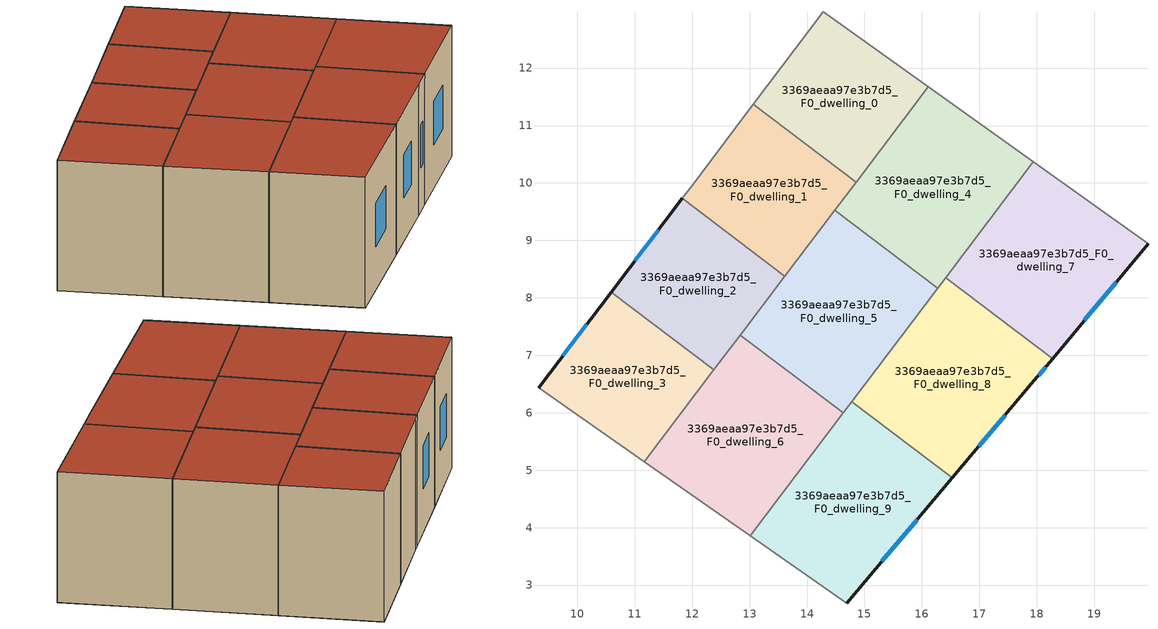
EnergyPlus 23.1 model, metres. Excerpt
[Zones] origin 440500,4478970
3369aeaa97e3b7d5_F0_dwelling_0
 floor ground (EU_floor_Construction): 14.85,10.01 16.11,11.67 14.28,12.98 13.07,11.37 z0
 wall to 3369aeaa97e3b7d5_F0_dwelling_1 (EU_wall_Construction): 14.85,10.01 13.07,11.37 z0:3
 wall adiabatic (EU_wall_Construction): 13.07,11.37 14.28,12.98 16.11,11.67 z0:3
 wall to 3369aeaa97e3b7d5_F0_dwelling_4 (EU_wall_Construction): 16.11,11.67 14.85,10.01 z0:3
 roof outside (EU_roof_Construction): 16.11,11.67 14.85,10.01 13.07,11.37 14.28,12.98 z3
3369aeaa97e3b7d5_F0_dwelling_1
 floor ground (EU_floor_Construction): 13.62,8.38 14.85,10.01 13.07,11.37 11.98,9.93 11.83,9.73 z0
 wall to 3369aeaa97e3b7d5_F0_dwelling_2 (EU_wall_Construction): 13.62,8.38 11.83,9.73 z0:3
 wall adiabatic (EU_wall_Construction): 11.83,9.73 11.98,9.93 13.07,11.37 z0:3
 wall to 3369aeaa97e3b7d5_F0_dwelling_5 (EU_wall_Construction): 14.48,9.52 13.62,8.38 z0:3
 wall to 3369aeaa97e3b7d5_F0_dwelling_4 (EU_wall_Construction): 14.85,10.02 14.48,9.53 z0:3
 roof outside (EU_roof_Construction): 14.85,10.01 13.62,8.38 11.83,9.73 11.98,9.93 13.07,11.37 z3
3369aeaa97e3b7d5_F0_dwelling_2
 floor ground (EU_floor_Construction): 12.38,6.75 13.62,8.38 11.83,9.73 10.59,8.1 z0
 wall outside (EU_wall_Construction): 10.59,8.1 11.83,9.73 z0:3
 wall to 3369aeaa97e3b7d5_F0_dwelling_3 (EU_wall_Construction): 12.38,6.75 10.59,8.1 z0:3
 wall to 3369aeaa97e3b7d5_F0_dwelling_6 (EU_wall_Construction): 12.84,7.35 12.38,6.75 z0:3
 wall to 3369aeaa97e3b7d5_F0_dwelling_5 (EU_wall_Construction): 13.62,8.38 12.84,7.35 z0:3
 window (EU_Window_Construction): 11,8.65 11.42,9.19 z1:2
 roof outside (EU_roof_Construction): 13.62,8.38 12.38,6.75 10.59,8.1 11.83,9.73 z3
3369aeaa97e3b7d5_F0_dwelling_3
 floor ground (EU_floor_Construction): 11.17,5.15 12.38,6.75 10.59,8.1 9.33,6.44 z0
 wall outside (EU_wall_Construction): 9.33,6.44 10.59,8.1 z0:3
 wall adiabatic (EU_wall_Construction): 11.17,5.15 9.33,6.44 z0:3
 wall to 3369aeaa97e3b7d5_F0_dwelling_6 (EU_wall_Construction): 12.38,6.75 11.17,5.15 z0:3
 window (EU_Window_Construction): 9.75,6.99 10.17,7.54 z1:2
 roof outside (EU_roof_Construction): 12.38,6.75 11.17,5.15 9.33,6.44 10.59,8.1 z3
3369aeaa97e3b7d5_F0_dwelling_4
 floor ground (EU_floor_Construction): 16.28,8.17 17.94,10.37 16.11,11.67 14.48,9.53 z0
 wall to 3369aeaa97e3b7d5_F0_dwelling_5 (EU_wall_Construction): 16.28,8.17 14.48,9.53 z0:3
 wall adiabatic (EU_wall_Construction): 16.11,11.67 17.94,10.37 z0:3
 wall to 3369aeaa97e3b7d5_F0_dwelling_7 (EU_wall_Construction): 17.94,10.37 16.41,8.35 z0:3
 wall to 3369aeaa97e3b7d5_F0_dwelling_8 (EU_wall_Construction): 16.41,8.35 16.28,8.17 z0:3
 roof outside (EU_roof_Construction): 17.94,10.37 16.28,8.17 14.48,9.53 16.11,11.67 z3
3369aeaa97e3b7d5_F0_dwelling_5
 floor ground (EU_floor_Construction): 14.63,6 16.28,8.17 14.48,9.53 12.84,7.35 z0
 wall to 3369aeaa97e3b7d5_F0_dwelling_6 (EU_wall_Construction): 14.63,6 12.84,7.35 z0:3
 wall to 3369aeaa97e3b7d5_F0_dwelling_8 (EU_wall_Construction): 16.28,8.17 14.78,6.19 z0:3
 wall to 3369aeaa97e3b7d5_F0_dwelling_9 (EU_wall_Construction): 14.78,6.19 14.63,6 z0:3
 roof outside (EU_roof_Construction): 16.28,8.17 14.63,6 12.84,7.35 14.48,9.53 z3
3369aeaa97e3b7d5_F0_dwelling_6
 floor ground (EU_floor_Construction): 13.01,3.86 14.63,6 12.84,7.35 11.17,5.15 z0
 wall adiabatic (EU_wall_Construction): 13.01,3.86 11.17,5.15 z0:3
 wall to 3369aeaa97e3b7d5_F0_dwelling_9 (EU_wall_Construction): 14.63,6 13.01,3.86 z0:3
 roof outside (EU_roof_Construction): 14.63,6 13.01,3.86 11.17,5.15 12.84,7.35 z3
3369aeaa97e3b7d5_F0_dwelling_7
 floor ground (EU_floor_Construction): 18.28,6.94 19.94,8.94 17.94,10.37 16.41,8.35 z0
 wall outside (EU_wall_Construction): 19.94,8.94 18.28,6.94 z0:3
 wall to 3369aeaa97e3b7d5_F0_dwelling_8 (EU_wall_Construction): 18.28,6.94 16.41,8.35 z0:3
 wall adiabatic (EU_wall_Construction): 17.94,10.37 19.94,8.94 z0:3
 window (EU_Window_Construction): 19.38,8.27 18.83,7.61 z1:2
 roof outside (EU_roof_Construction): 19.94,8.94 18.28,6.94 16.41,8.35 17.94,10.37 z3
3369aeaa97e3b7d5_F0_dwelling_8
 floor ground (EU_floor_Construction): 17.91,6.5 18.28,6.94 16.41,8.35 14.78,6.19 16.53,4.87 z0
 wall outside (EU_wall_Construction): 18.28,6.94 17.91,6.5 16.53,4.87 z0:3
 wall to 3369aeaa97e3b7d5_F0_dwelling_9 (EU_wall_Construction): 16.53,4.87 14.78,6.19 z0:3
 window (EU_Window_Construction): 17.45,5.96 16.99,5.41 / 18.15,6.79 18.03,6.65 z1:2
 roof outside (EU_roof_Construction): 18.28,6.94 17.91,6.5 16.53,4.87 14.78,6.19 16.41,8.35 z3
3369aeaa97e3b7d5_F0_dwelling_9
 floor ground (EU_floor_Construction): 14.69,2.68 16.53,4.87 14.78,6.19 13.01,3.86 z0
 wall outside (EU_wall_Construction): 16.53,4.87 14.69,2.68 z0:3
 wall adiabatic (EU_wall_Construction): 14.69,2.68 13.01,3.86 z0:3
 window (EU_Window_Construction): 15.92,4.14 15.31,3.42 z1:2
 roof outside (EU_roof_Construction): 16.53,4.87 14.69,2.68 13.01,3.86 14.78,6.19 z3
[Building]
EU S2 Campaign: North Axis=0; Terrain=City; Solar Distribution=FullExterior
[Site:Location]
Madrid: Latitude=40.5; Longitude=-3.5; Time Zone=1; Elevation=609
[SizingPeriod:WeatherFileDays]
AnnualSizingPeriod: Begin Month=1; Begin Day of Month=1; End Month=12; End Day of Month=31; Day of Week for Start Day=Monday; Use Weather File Daylight Saving Period=No; Use Weather File Rain and Snow Indicators=No
[MATERIAL]
EU_InternalMass_Material: Roughness=MediumRough; Thickness=0.1; Conductivity=1; Density=1800; Specific Heat=900; Thermal Absorptance=0.9; Solar Absorptance=0.7; Visible Absorptance=0.7
[MATERIAL:NOMASS] Roughness=MediumRough; Thermal Absorptance=0.9; Solar Absorptance=0.7; Visible Absorptance=0.7
Name | Thermal Resistance
EU_wall_NoMass | 0.459673
EU_roof_NoMass | 0.495815
EU_floor_NoMass | 0.788942
[WINDOWMATERIAL:SIMPLEGLAZINGSYSTEM]
EU_Window_SimpleGlazing: UFactor=4.26103; Solar Heat Gain Coefficient=0.85; Visible Transmittance=0.85
[CONSTRUCTION]
EU_wall_Construction: EU_wall_NoMass
EU_roof_Construction: EU_roof_NoMass
EU_floor_Construction: EU_floor_NoMass
EU_InternalMass_Construction: EU_InternalMass_Material
EU_Window_Construction: EU_Window_SimpleGlazing
[ZONE] Type=1; Multiplier=1; Ceiling Height=autocalculate; Floor Area=autocalculate; Part of Total Floor Area=Yes
Name | Volume
3369aeaa97e3b7d5_F0_dwelling_0 | 13.7908
3369aeaa97e3b7d5_F0_dwelling_1 | 13.7838
3369aeaa97e3b7d5_F0_dwelling_2 | 13.7886
3369aeaa97e3b7d5_F0_dwelling_3 | 13.7922
3369aeaa97e3b7d5_F0_dwelling_4 | 18.3871
3369aeaa97e3b7d5_F0_dwelling_5 | 18.3809
3369aeaa97e3b7d5_F0_dwelling_6 | 18.3779
3369aeaa97e3b7d5_F0_dwelling_7 | 18.3798
3369aeaa97e3b7d5_F0_dwelling_8 | 18.3882
3369aeaa97e3b7d5_F0_dwelling_9 | 18.3827
[INTERNALMASS] Construction=EU_InternalMass_Construction
Name | Zone or ZoneList | Surface Area
3369aeaa97e3b7d5_F0_dwelling_0_EU_InternalMass | 3369aeaa97e3b7d5_F0_dwelling_0 | 4.59697
3369aeaa97e3b7d5_F0_dwelling_1_EU_InternalMass | 3369aeaa97e3b7d5_F0_dwelling_1 | 4.59473
3369aeaa97e3b7d5_F0_dwelling_2_EU_InternalMass | 3369aeaa97e3b7d5_F0_dwelling_2 | 4.59619
3369aeaa97e3b7d5_F0_dwelling_3_EU_InternalMass | 3369aeaa97e3b7d5_F0_dwelling_3 | 4.59734
3369aeaa97e3b7d5_F0_dwelling_4_EU_InternalMass | 3369aeaa97e3b7d5_F0_dwelling_4 | 6.12895
3369aeaa97e3b7d5_F0_dwelling_5_EU_InternalMass | 3369aeaa97e3b7d5_F0_dwelling_5 | 6.12707
3369aeaa97e3b7d5_F0_dwelling_6_EU_InternalMass | 3369aeaa97e3b7d5_F0_dwelling_6 | 6.12588
3369aeaa97e3b7d5_F0_dwelling_7_EU_InternalMass | 3369aeaa97e3b7d5_F0_dwelling_7 | 6.12669
3369aeaa97e3b7d5_F0_dwelling_8_EU_InternalMass | 3369aeaa97e3b7d5_F0_dwelling_8 | 6.12938
3369aeaa97e3b7d5_F0_dwelling_9_EU_InternalMass | 3369aeaa97e3b7d5_F0_dwelling_9 | 6.12758
[OTHEREQUIPMENT] Fuel Type=Electricity; Design Level Calculation Method=Watts/Area; Power per Zone Floor Area=1; Fraction Latent=0; Fraction Radiant=0; Fraction Lost=0; Carbon Dioxide Generation Rate=0; EndUse Subcategory=EU_Step8_InternalGains
Name | Zone or ZoneList or Space or SpaceList | Schedule
EU_Step8_InternalGain_3369aeaa97e3b7d5_F0_dwelling_0_f000 | 3369aeaa97e3b7d5_F0_dwelling_0 | EU_Step8_GainSchedule_3369aeaa97e3b7d5_F0_dwelling_0_f000
EU_Step8_InternalGain_3369aeaa97e3b7d5_F0_dwelling_1_f000 | 3369aeaa97e3b7d5_F0_dwelling_1 | EU_Step8_GainSchedule_3369aeaa97e3b7d5_F0_dwelling_1_f000
EU_Step8_InternalGain_3369aeaa97e3b7d5_F0_dwelling_2_f000 | 3369aeaa97e3b7d5_F0_dwelling_2 | EU_Step8_GainSchedule_3369aeaa97e3b7d5_F0_dwelling_2_f000
EU_Step8_InternalGain_3369aeaa97e3b7d5_F0_dwelling_3_f000 | 3369aeaa97e3b7d5_F0_dwelling_3 | EU_Step8_GainSchedule_3369aeaa97e3b7d5_F0_dwelling_3_f000
EU_Step8_InternalGain_3369aeaa97e3b7d5_F0_dwelling_4_f000 | 3369aeaa97e3b7d5_F0_dwelling_4 | EU_Step8_GainSchedule_3369aeaa97e3b7d5_F0_dwelling_4_f000
EU_Step8_InternalGain_3369aeaa97e3b7d5_F0_dwelling_5_f000 | 3369aeaa97e3b7d5_F0_dwelling_5 | EU_Step8_GainSchedule_3369aeaa97e3b7d5_F0_dwelling_5_f000
EU_Step8_InternalGain_3369aeaa97e3b7d5_F0_dwelling_6_f000 | 3369aeaa97e3b7d5_F0_dwelling_6 | EU_Step8_GainSchedule_3369aeaa97e3b7d5_F0_dwelling_6_f000
EU_Step8_InternalGain_3369aeaa97e3b7d5_F0_dwelling_7_f000 | 3369aeaa97e3b7d5_F0_dwelling_7 | EU_Step8_GainSchedule_3369aeaa97e3b7d5_F0_dwelling_7_f000
EU_Step8_InternalGain_3369aeaa97e3b7d5_F0_dwelling_8_f000 | 3369aeaa97e3b7d5_F0_dwelling_8 | EU_Step8_GainSchedule_3369aeaa97e3b7d5_F0_dwelling_8_f000
EU_Step8_InternalGain_3369aeaa97e3b7d5_F0_dwelling_9_f000 | 3369aeaa97e3b7d5_F0_dwelling_9 | EU_Step8_GainSchedule_3369aeaa97e3b7d5_F0_dwelling_9_f000
[ZONEVENTILATION:DESIGNFLOWRATE] Schedule=EU_AlwaysOn; Design Flow Rate Calculation Method=AirChanges/Hour; Air Changes per Hour=0.719161; Ventilation Type=Natural; Fan Pressure Rise=0; Fan Total Efficiency=1; Constant Term Coefficient=1; Temperature Term Coefficient=0; Velocity Term Coefficient=0; Velocity Squared Term Coefficient=0; Minimum Indoor Temperature=-100; Maximum Indoor Temperature=100; Delta Temperature=-100; Minimum Outdoor Temperature=-100; Maximum Outdoor Temperature=100; Maximum Wind Speed=40
Name | Zone or ZoneList or Space or SpaceList
EU_ConstantAir_3369aeaa97e3b7d5_F0_dwelling_0 | 3369aeaa97e3b7d5_F0_dwelling_0
EU_ConstantAir_3369aeaa97e3b7d5_F0_dwelling_1 | 3369aeaa97e3b7d5_F0_dwelling_1
EU_ConstantAir_3369aeaa97e3b7d5_F0_dwelling_2 | 3369aeaa97e3b7d5_F0_dwelling_2
EU_ConstantAir_3369aeaa97e3b7d5_F0_dwelling_3 | 3369aeaa97e3b7d5_F0_dwelling_3
EU_ConstantAir_3369aeaa97e3b7d5_F0_dwelling_4 | 3369aeaa97e3b7d5_F0_dwelling_4
EU_ConstantAir_3369aeaa97e3b7d5_F0_dwelling_5 | 3369aeaa97e3b7d5_F0_dwelling_5
EU_ConstantAir_3369aeaa97e3b7d5_F0_dwelling_6 | 3369aeaa97e3b7d5_F0_dwelling_6
EU_ConstantAir_3369aeaa97e3b7d5_F0_dwelling_7 | 3369aeaa97e3b7d5_F0_dwelling_7
EU_ConstantAir_3369aeaa97e3b7d5_F0_dwelling_8 | 3369aeaa97e3b7d5_F0_dwelling_8
EU_ConstantAir_3369aeaa97e3b7d5_F0_dwelling_9 | 3369aeaa97e3b7d5_F0_dwelling_9
[HVACTEMPLATE:THERMOSTAT] Constant Heating Setpoint=20; Constant Cooling Setpoint=50
EU_HeatOnly_3369aeaa97e3b7d5_F0_dwelling_0; EU_HeatOnly_3369aeaa97e3b7d5_F0_dwelling_1; EU_HeatOnly_3369aeaa97e3b7d5_F0_dwelling_2; EU_HeatOnly_3369aeaa97e3b7d5_F0_dwelling_3; EU_HeatOnly_3369aeaa97e3b7d5_F0_dwelling_4; EU_HeatOnly_3369aeaa97e3b7d5_F0_dwelling_5; EU_HeatOnly_3369aeaa97e3b7d5_F0_dwelling_6; EU_HeatOnly_3369aeaa97e3b7d5_F0_dwelling_7; EU_HeatOnly_3369aeaa97e3b7d5_F0_dwelling_8; EU_HeatOnly_3369aeaa97e3b7d5_F0_dwelling_9
[HVACTEMPLATE:ZONE:IDEALLOADSAIRSYSTEM] System Availability Schedule=EU_AlwaysOn; Maximum Heating Supply Air Temperature=50; Minimum Cooling Supply Air Temperature=13; Maximum Heating Supply Air Humidity Ratio=0.0156; Minimum Cooling Supply Air Humidity Ratio=0.0077; Heating Limit=NoLimit; Cooling Limit=NoLimit; Heating Availability Schedule=EU_AlwaysOn; Cooling Availability Schedule=EU_CoolingOff; Dehumidification Control Type=ConstantSensibleHeatRatio; Cooling Sensible Heat Ratio=0.7; Dehumidification Setpoint=60; Humidification Control Type=None; Humidification Setpoint=30; Outdoor Air Method=None; Outdoor Air Flow Rate per Person=0.00944; Outdoor Air Flow Rate per Zone Floor Area=0; Outdoor Air Flow Rate per Zone=0; Demand Controlled Ventilation Type=None; Outdoor Air Economizer Type=NoEconomizer; Heat Recovery Type=None; Sensible Heat Recovery Effectiveness=0.7; Latent Heat Recovery Effectiveness=0.65
Name | Template Thermostat
3369aeaa97e3b7d5_F0_dwelling_0 | EU_HeatOnly_3369aeaa97e3b7d5_F0_dwelling_0
3369aeaa97e3b7d5_F0_dwelling_1 | EU_HeatOnly_3369aeaa97e3b7d5_F0_dwelling_1
3369aeaa97e3b7d5_F0_dwelling_2 | EU_HeatOnly_3369aeaa97e3b7d5_F0_dwelling_2
3369aeaa97e3b7d5_F0_dwelling_3 | EU_HeatOnly_3369aeaa97e3b7d5_F0_dwelling_3
3369aeaa97e3b7d5_F0_dwelling_4 | EU_HeatOnly_3369aeaa97e3b7d5_F0_dwelling_4
3369aeaa97e3b7d5_F0_dwelling_5 | EU_HeatOnly_3369aeaa97e3b7d5_F0_dwelling_5
3369aeaa97e3b7d5_F0_dwelling_6 | EU_HeatOnly_3369aeaa97e3b7d5_F0_dwelling_6
3369aeaa97e3b7d5_F0_dwelling_7 | EU_HeatOnly_3369aeaa97e3b7d5_F0_dwelling_7
3369aeaa97e3b7d5_F0_dwelling_8 | EU_HeatOnly_3369aeaa97e3b7d5_F0_dwelling_8
3369aeaa97e3b7d5_F0_dwelling_9 | EU_HeatOnly_3369aeaa97e3b7d5_F0_dwelling_9
[SIZING:ZONE] Zone Cooling Design Supply Air Temperature Input Method=SupplyAirTemperature; Zone Cooling Design Supply Air Temperature=13; Zone Heating Design Supply Air Temperature Input Method=SupplyAirTemperature; Zone Heating Design Supply Air Temperature=50; Zone Cooling Design Supply Air Humidity Ratio=0.008; Zone Heating Design Supply Air Humidity Ratio=0.008; Cooling Design Air Flow Method=DesignDay; Cooling Design Air Flow Rate=0; Cooling Minimum Air Flow per Zone Floor Area=0.000762; Cooling Minimum Air Flow=0; Cooling Minimum Air Flow Fraction=0.2; Heating Design Air Flow Method=DesignDay; Heating Design Air Flow Rate=0; Heating Maximum Air Flow per Zone Floor Area=0.002032; Heating Maximum Air Flow=0.141576; Heating Maximum Air Flow Fraction=0.3; Account for Dedicated Outdoor Air System=No; Dedicated Outdoor Air System Control Strategy=NeutralSupplyAir; Dedicated Outdoor Air Low Setpoint Temperature for Design=autosize; Dedicated Outdoor Air High Setpoint Temperature for Design=autosize; Zone Load Sizing Method=Sensible Load Only No Latent Load; Zone Latent Cooling Design Supply Air Humidity Ratio Input Method=HumidityRatioDifference; Zone Cooling Design Supply Air Humidity Ratio Difference=0.005; Zone Latent Heating Design Supply Air Humidity Ratio Input Method=HumidityRatioDifference; Zone Humidification Design Supply Air Humidity Ratio Difference=0.005
3369aeaa97e3b7d5_F0_dwelling_0; 3369aeaa97e3b7d5_F0_dwelling_1; 3369aeaa97e3b7d5_F0_dwelling_2; 3369aeaa97e3b7d5_F0_dwelling_3; 3369aeaa97e3b7d5_F0_dwelling_4; 3369aeaa97e3b7d5_F0_dwelling_5; 3369aeaa97e3b7d5_F0_dwelling_6; 3369aeaa97e3b7d5_F0_dwelling_7; 3369aeaa97e3b7d5_F0_dwelling_8; 3369aeaa97e3b7d5_F0_dwelling_9
[SCHEDULE:CONSTANT]
Name | Hourly Value
EU_AlwaysOn | 1
EU_CoolingOff | 0
[SCHEDULE:FILE] Column Number=1; Rows to Skip at Top=0; Number of Hours of Data=8760; Column Separator=Comma; Interpolate to Timestep=No; Minutes per Item=60; Adjust Schedule for Daylight Savings=Yes
Name | File
EU_Step8_GainSchedule_3369aeaa97e3b7d5_F0_dwelling_0_f000 | ../../schedules/3369aeaa97e3b7d5/3369aeaa97e3b7d5_F0_dwelling_0_f000_gain.csv
EU_Step8_GainSchedule_3369aeaa97e3b7d5_F0_dwelling_1_f000 | ../../schedules/3369aeaa97e3b7d5/3369aeaa97e3b7d5_F0_dwelling_1_f000_gain.csv
EU_Step8_GainSchedule_3369aeaa97e3b7d5_F0_dwelling_2_f000 | ../../schedules/3369aeaa97e3b7d5/3369aeaa97e3b7d5_F0_dwelling_2_f000_gain.csv
EU_Step8_GainSchedule_3369aeaa97e3b7d5_F0_dwelling_3_f000 | ../../schedules/3369aeaa97e3b7d5/3369aeaa97e3b7d5_F0_dwelling_3_f000_gain.csv
EU_Step8_GainSchedule_3369aeaa97e3b7d5_F0_dwelling_4_f000 | ../../schedules/3369aeaa97e3b7d5/3369aeaa97e3b7d5_F0_dwelling_4_f000_gain.csv
EU_Step8_GainSchedule_3369aeaa97e3b7d5_F0_dwelling_5_f000 | ../../schedules/3369aeaa97e3b7d5/3369aeaa97e3b7d5_F0_dwelling_5_f000_gain.csv
EU_Step8_GainSchedule_3369aeaa97e3b7d5_F0_dwelling_6_f000 | ../../schedules/3369aeaa97e3b7d5/3369aeaa97e3b7d5_F0_dwelling_6_f000_gain.csv
EU_Step8_GainSchedule_3369aeaa97e3b7d5_F0_dwelling_7_f000 | ../../schedules/3369aeaa97e3b7d5/3369aeaa97e3b7d5_F0_dwelling_7_f000_gain.csv
EU_Step8_GainSchedule_3369aeaa97e3b7d5_F0_dwelling_8_f000 | ../../schedules/3369aeaa97e3b7d5/3369aeaa97e3b7d5_F0_dwelling_8_f000_gain.csv
EU_Step8_GainSchedule_3369aeaa97e3b7d5_F0_dwelling_9_f000 | ../../schedules/3369aeaa97e3b7d5/3369aeaa97e3b7d5_F0_dwelling_9_f000_gain.csv
